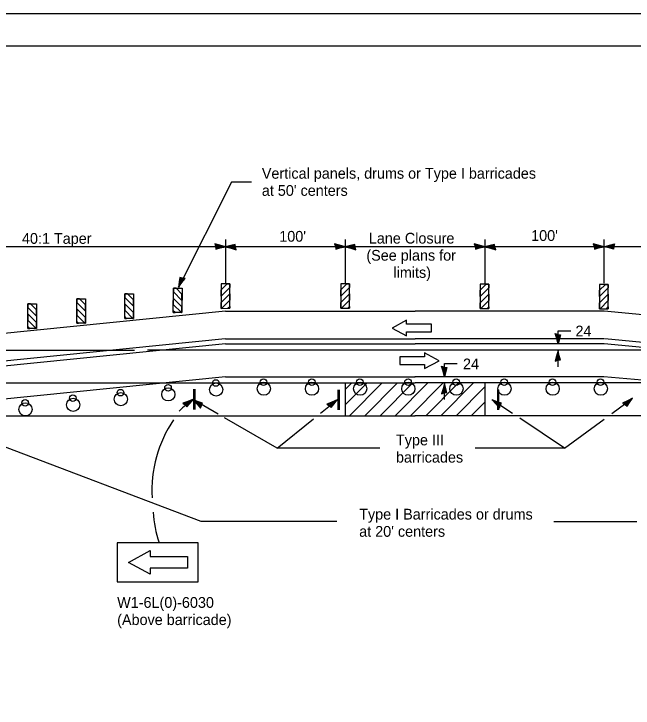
# Model space of a CAD drawing. Extents: x 0 to 2.83, y 0 to 1.83.
# Drawn here: x 1.043 to 1.854, y 0.925 to 1.834 of the extents above; entities that cross this region are included whole.
import ezdxf

# ---------------------------------------------------------------- set-up
doc = ezdxf.new("R2010")
doc.units = 0
for name, color, linetype in [('RD_Pr_Roadway_Dimensions', 7, 'Continuous'), ('RD_Pr_Roadway_Notes', 7, 'Continuous'), ('SH_General_Details', 7, 'Continuous'), ('SH_Printer_Plotting_Border', 7, 'Continuous')]:
    doc.layers.add(name, color=color, linetype=linetype)

msp = doc.modelspace()

# ---------------------------------------------------------------- linework, layer by layer
at = {"layer": 'RD_Pr_Roadway_Dimensions'}
for p, q in [((1.3201, 1.53826), (1.3201, 1.48135)), ((1.47676, 1.53826), (1.47676, 1.48116)), ((1.65958, 1.53826), (1.65958, 1.48066)), ((1.81528, 1.53826), (1.81528, 1.48109)), ((1.3201, 1.52892), (0.81415, 1.52892)), ((1.47676, 1.52892), (1.3201, 1.52892)), ((1.65958, 1.52892), (1.47676, 1.52892)), ((1.81528, 1.52892), (1.65958, 1.52892)), ((2.2896, 1.52892), (1.81528, 1.52892))]:
    msp.add_line(p, q, dxfattribs=at)
for points in [[(1.30717, 1.52925), (1.30761, 1.52579), (1.31306, 1.52729), (1.3201, 1.52892), (1.31259, 1.53077), (1.30601, 1.53284), (1.30717, 1.52925), (1.30775, 1.52697), (1.31537, 1.52894), (1.30704, 1.53156), (1.30827, 1.52861), (1.31177, 1.52902), (1.3084, 1.52994)], [(1.33302, 1.52859), (1.33259, 1.53205), (1.32713, 1.53055), (1.3201, 1.52892), (1.3276, 1.52708), (1.33418, 1.52501), (1.33302, 1.52859), (1.33244, 1.53087), (1.32483, 1.52891), (1.33316, 1.52628), (1.33192, 1.52923), (1.32842, 1.52882), (1.33179, 1.5279)], [(1.46384, 1.52925), (1.46427, 1.52579), (1.46973, 1.52729), (1.47676, 1.52892), (1.46926, 1.53077), (1.46268, 1.53284), (1.46384, 1.52925), (1.46441, 1.52697), (1.47203, 1.52894), (1.4637, 1.53156), (1.46493, 1.52861), (1.46844, 1.52902), (1.46507, 1.52994)], [(1.48969, 1.52859), (1.48925, 1.53205), (1.4838, 1.53055), (1.47676, 1.52892), (1.48427, 1.52708), (1.49084, 1.52501), (1.48969, 1.52859), (1.48911, 1.53087), (1.48149, 1.52891), (1.48982, 1.52628), (1.48859, 1.52923), (1.48508, 1.52882), (1.48846, 1.5279)], [(1.64665, 1.52925), (1.64709, 1.52579), (1.65254, 1.52729), (1.65958, 1.52892), (1.65207, 1.53077), (1.6455, 1.53284), (1.64665, 1.52925), (1.64723, 1.52697), (1.65485, 1.52894), (1.64652, 1.53156), (1.64775, 1.52861), (1.65126, 1.52902), (1.64788, 1.52994)], [(1.6725, 1.52859), (1.67207, 1.53205), (1.66661, 1.53055), (1.65958, 1.52892), (1.66708, 1.52708), (1.67366, 1.52501), (1.6725, 1.52859), (1.67193, 1.53087), (1.66431, 1.52891), (1.67264, 1.52628), (1.67141, 1.52923), (1.6679, 1.52882), (1.67127, 1.5279)], [(1.80235, 1.52925), (1.80279, 1.52579), (1.80825, 1.52729), (1.81528, 1.52892), (1.80778, 1.53077), (1.8012, 1.53284), (1.80235, 1.52925), (1.80293, 1.52697), (1.81055, 1.52894), (1.80222, 1.53156), (1.80345, 1.52861), (1.80696, 1.52902), (1.80359, 1.52994)], [(1.82821, 1.52925), (1.82777, 1.52579), (1.82231, 1.52729), (1.81528, 1.52892), (1.82279, 1.53077), (1.82936, 1.53284), (1.82821, 1.52925), (1.82763, 1.52697), (1.82001, 1.52893), (1.82834, 1.53156), (1.82711, 1.52861), (1.8236, 1.52902), (1.82698, 1.52994)]]:
    msp.add_lwpolyline(points, dxfattribs=at)
at = {"layer": 'RD_Pr_Roadway_Notes'}
for p, q in [((1.32804, 1.61345), (1.25873, 1.47549)), ((1.35395, 1.61345), (1.32804, 1.61345)), ((1.31031, 1.30988), (1.27814, 1.32851)), ((1.82551, 1.31054), (1.85242, 1.33039)), ((1.2881, 1.16924), (0.94189, 1.3007)), ((1.38768, 1.26508), (1.31889, 1.30492)), ((1.7639, 1.26508), (1.81551, 1.30316)), ((1.4657, 1.16924), (1.2881, 1.16924)), ((1.74972, 1.16924), (1.85829, 1.16924))]:
    msp.add_line(p, q, dxfattribs=at)
for points in [[(1.26723, 1.32204), (1.26958, 1.31946), (1.27318, 1.32383), (1.278, 1.3292), (1.2708, 1.3264), (1.26424, 1.32431), (1.26723, 1.32204), (1.26902, 1.32051), (1.27413, 1.32649), (1.2658, 1.32385), (1.2685, 1.32215), (1.27114, 1.3245), (1.26785, 1.32331)], [(1.28849, 1.32108), (1.29008, 1.32419), (1.28473, 1.32602), (1.27801, 1.32865), (1.28317, 1.32289), (1.28742, 1.31747), (1.28849, 1.32108), (1.28931, 1.32329), (1.28191, 1.32597), (1.2873, 1.3191), (1.28795, 1.32223), (1.28482, 1.32387), (1.28708, 1.32121)], [(1.44451, 1.31095), (1.46637, 1.3286)], [(1.456, 1.32079), (1.45851, 1.31837), (1.46182, 1.32297), (1.46627, 1.32865), (1.45927, 1.32537), (1.45285, 1.32285), (1.456, 1.32079), (1.45788, 1.31938), (1.46258, 1.32569), (1.45445, 1.3225), (1.45725, 1.32098), (1.45973, 1.3235), (1.45653, 1.3221)], [(1.69576, 1.31049), (1.66858, 1.3286)], [(1.67961, 1.32108), (1.68116, 1.3242), (1.67579, 1.32597), (1.66903, 1.32852), (1.67426, 1.32283), (1.67858, 1.31746), (1.67961, 1.32108), (1.68039, 1.3233), (1.67296, 1.32589), (1.67844, 1.31908), (1.67905, 1.32222), (1.67591, 1.32383), (1.6782, 1.32119)], [(1.84297, 1.32241), (1.84557, 1.3201), (1.84868, 1.32483), (1.8529, 1.33069), (1.84604, 1.32713), (1.83973, 1.32434), (1.84297, 1.32241), (1.8449, 1.32107), (1.84933, 1.32758), (1.84134, 1.32406), (1.84421, 1.32265), (1.84658, 1.32527), (1.84343, 1.32374)], [(1.38768, 1.26508), (1.43533, 1.30354)], [(1.7639, 1.26508), (1.70508, 1.30428)], [(1.5222, 1.26508), (1.38768, 1.26508)], [(1.7639, 1.26508), (1.6468, 1.26508)]]:
    msp.add_lwpolyline(points, dxfattribs=at)
for centre, start, end in [((1.37292, 1.19417), 125.10392, 133.51043), ((1.38866, 1.20973), 145.83471, 183.28805), ((1.39, 1.19268), 183.94924, 198.08558)]:
    msp.add_arc(centre, 0.16505, start, end, dxfattribs=at)
at = {"layer": 'SH_General_Details'}
for p, q in [((2.83282, 1.83379), (-0.00051, 1.83379)), ((1.25177, 1.44264), (1.2518, 1.47456)), ((1.2518, 1.47456), (1.26314, 1.47455)), ((1.26314, 1.47455), (1.2631, 1.44263)), ((1.32561, 1.4802), (1.31426, 1.4802)), ((1.31426, 1.4802), (1.31431, 1.44828)), ((1.32564, 1.44829), (1.32561, 1.4802)), ((1.48237, 1.48032), (1.47102, 1.48031)), ((1.47102, 1.48031), (1.47107, 1.44839)), ((1.4824, 1.4484), (1.48237, 1.48032)), ((1.66471, 1.4799), (1.65336, 1.47989)), ((1.65336, 1.47989), (1.65341, 1.44798)), ((1.66474, 1.44799), (1.66471, 1.4799)), ((1.82103, 1.47965), (1.80969, 1.47964)), ((1.80969, 1.47964), (1.80973, 1.44773)), ((1.82106, 1.44773), (1.82103, 1.47965)), ((1.18821, 1.43518), (1.18824, 1.46709)), ((1.18824, 1.46709), (1.19958, 1.46709)), ((1.19958, 1.46709), (1.19954, 1.43517)), ((1.12549, 1.42874), (1.12552, 1.46065)), ((1.12552, 1.46065), (1.13686, 1.46065)), ((1.13686, 1.46065), (1.13682, 1.42873)), ((1.06151, 1.42208), (1.06154, 1.454)), ((1.06154, 1.454), (1.07289, 1.45399)), ((1.07289, 1.45399), (1.07284, 1.42208)), ((1.31431, 1.44828), (1.32564, 1.44829)), ((1.47107, 1.44839), (1.4824, 1.4484)), ((1.65341, 1.44798), (1.66474, 1.44799)), ((1.80973, 1.44773), (1.82106, 1.44773)), ((1.3201, 1.44447), (0.81415, 1.39346)), ((1.2631, 1.44263), (1.25177, 1.44264)), ((1.3201, 1.44447), (1.56843, 1.44447)), ((1.8158, 1.44447), (1.56843, 1.44447)), ((2.36597, 1.39346), (1.8158, 1.44447)), ((1.13682, 1.42873), (1.12549, 1.42874)), ((1.19954, 1.43517), (1.18821, 1.43518)), ((1.07284, 1.42208), (1.06151, 1.42208)), ((1.75526, 1.41885), (1.77193, 1.41885)), ((1.75526, 1.40121), (1.75526, 1.41885)), ((1.31943, 1.40825), (0.81348, 1.35724)), ((1.3201, 1.40162), (0.81415, 1.3506)), ((1.3201, 1.40828), (1.56843, 1.40828)), ((1.3201, 1.40162), (1.56843, 1.40162)), ((1.8158, 1.40828), (1.56843, 1.40828)), ((1.8158, 1.40162), (1.56843, 1.40162)), ((2.36597, 1.3506), (1.8158, 1.40162)), ((2.36659, 1.35724), (1.81642, 1.40826)), ((0.99172, 1.39346), (1.20086, 1.39346)), ((1.91663, 1.39346), (1.21811, 1.39346)), ((1.75526, 1.3715), (1.75526, 1.39332)), ((1.60668, 1.37616), (1.62335, 1.37616)), ((1.60668, 1.35851), (1.60668, 1.37616)), ((1.3201, 1.35876), (0.81415, 1.30774)), ((1.3201, 1.35876), (1.56843, 1.35876)), ((1.81528, 1.35876), (1.56791, 1.35876)), ((2.36597, 1.30774), (1.81528, 1.35876)), ((0.83908, 1.3506), (1.56817, 1.3506)), ((1.47676, 1.34188), (1.48548, 1.3506)), ((1.47676, 1.32196), (1.5054, 1.3506)), ((1.47676, 1.3506), (1.47676, 1.30774)), ((1.48245, 1.30774), (1.52531, 1.3506)), ((1.50237, 1.30774), (1.54523, 1.3506)), ((1.52228, 1.30774), (1.56514, 1.3506)), ((1.5422, 1.30774), (1.58505, 1.3506)), ((1.56211, 1.30774), (1.60497, 1.3506)), ((2.03232, 1.3506), (1.56817, 1.3506)), ((1.62488, 1.3506), (1.58203, 1.30774)), ((1.6448, 1.3506), (1.60194, 1.30774)), ((1.60668, 1.3288), (1.60668, 1.35062)), ((1.65958, 1.34547), (1.62186, 1.30774)), ((1.65958, 1.3506), (1.65958, 1.30774)), ((1.65958, 1.32555), (1.64177, 1.30774)), ((0.94085, 1.30774), (1.56843, 1.30774)), ((1.42574, 1.30774), (1.56817, 1.30774)), ((2.16004, 1.30774), (1.56791, 1.30774)), ((1.7106, 1.30774), (1.56817, 1.30774))]:
    msp.add_line(p, q, dxfattribs=at)
for points in [[(0.16616, 1.79212), (2.79116, 1.79212), (2.79116, 0.04212), (0.16616, 0.04212)], [(1.26312, 1.46676), (1.25533, 1.47456), (1.2518, 1.47456), (1.2518, 1.46982), (1.26312, 1.45849)], [(1.31429, 1.47241), (1.32207, 1.4802), (1.32561, 1.4802), (1.3256, 1.47547), (1.31429, 1.46414)], [(1.47105, 1.47252), (1.47883, 1.48032), (1.48237, 1.48032), (1.48236, 1.47559), (1.47105, 1.46425)], [(1.65339, 1.47211), (1.66117, 1.4799), (1.66471, 1.4799), (1.6647, 1.47517), (1.65339, 1.46383)], [(1.80971, 1.47186), (1.8175, 1.47965), (1.82103, 1.47965), (1.82102, 1.47492), (1.80971, 1.46358)], [(1.19956, 1.4593), (1.19178, 1.46709), (1.18824, 1.46709), (1.18825, 1.46236), (1.19956, 1.45103)], [(1.31429, 1.45587), (1.32562, 1.46721), (1.32563, 1.45895), (1.31498, 1.44828), (1.31431, 1.44828)], [(1.47105, 1.45598), (1.48238, 1.46733), (1.48239, 1.45906), (1.47174, 1.44839), (1.47107, 1.44839)], [(1.65339, 1.45557), (1.66472, 1.46691), (1.66473, 1.45864), (1.65408, 1.44798), (1.65341, 1.44798)], [(1.80972, 1.45532), (1.82104, 1.46666), (1.82105, 1.45839), (1.8104, 1.44773), (1.80973, 1.44773)], [(1.13684, 1.45286), (1.12905, 1.46065), (1.12552, 1.46065), (1.12552, 1.45592), (1.13684, 1.44459)], [(1.26311, 1.45022), (1.25178, 1.46157), (1.25178, 1.4533), (1.26243, 1.44263), (1.2631, 1.44263)], [(1.07286, 1.44621), (1.06508, 1.454), (1.06154, 1.454), (1.06155, 1.44927), (1.07286, 1.43793)], [(1.13683, 1.43632), (1.1255, 1.44766), (1.12549, 1.4394), (1.13615, 1.42873), (1.13682, 1.42873)], [(1.19956, 1.44276), (1.18823, 1.4541), (1.18822, 1.44584), (1.19887, 1.43517), (1.19954, 1.43517)], [(1.32565, 1.45068), (1.32564, 1.44829), (1.32324, 1.44829)], [(1.48241, 1.4508), (1.4824, 1.4484), (1.48, 1.4484)], [(1.66475, 1.45038), (1.66474, 1.44799), (1.66234, 1.44799)], [(1.82107, 1.45013), (1.82106, 1.44773), (1.81867, 1.44773)], [(1.07286, 1.42967), (1.06153, 1.44101), (1.06152, 1.43274), (1.07217, 1.42208), (1.07284, 1.42208)], [(1.1882, 1.43757), (1.18821, 1.43518), (1.19061, 1.43518)], [(1.25176, 1.44503), (1.25177, 1.44264), (1.25416, 1.44264)], [(1.12547, 1.43113), (1.12549, 1.42874), (1.12788, 1.42874)], [(1.58972, 1.42765), (1.55715, 1.42765), (1.55715, 1.4328), (1.53829, 1.42251), (1.55715, 1.41222), (1.55715, 1.41737), (1.58972, 1.41737)], [(1.0615, 1.42448), (1.06151, 1.42208), (1.06391, 1.42208)], [(1.54806, 1.37459), (1.58063, 1.37459), (1.58063, 1.36945), (1.59949, 1.37974), (1.58063, 1.39002), (1.58063, 1.38488), (1.54806, 1.38488)], [(1.17823, 1.09042), (1.28412, 1.09042), (1.28412, 1.14145), (1.17823, 1.14145)], [(1.27029, 1.10797), (1.22144, 1.10797), (1.22144, 1.10026), (1.19315, 1.11569), (1.22144, 1.13112), (1.22144, 1.1234), (1.27029, 1.1234)]]:
    msp.add_lwpolyline(points, close=True, dxfattribs=at)
for points in [[(1.26364, 1.48778), (1.26027, 1.48867), (1.25962, 1.48306), (1.25849, 1.47592), (1.26301, 1.48219), (1.26739, 1.48751), (1.26364, 1.48778), (1.26131, 1.4881), (1.26027, 1.4803), (1.26583, 1.48704), (1.26263, 1.487), (1.2617, 1.4836), (1.26382, 1.48638)], [(1.75503, 1.41417), (1.75849, 1.41373), (1.75699, 1.40827), (1.75536, 1.40124), (1.75352, 1.40874), (1.75145, 1.41532), (1.75503, 1.41417), (1.75731, 1.41359), (1.75535, 1.40597), (1.75272, 1.4143), (1.75567, 1.41307), (1.75526, 1.40956), (1.75434, 1.41293)], [(1.75491, 1.3803), (1.75837, 1.38074), (1.75687, 1.3862), (1.75524, 1.39323), (1.7534, 1.38573), (1.75133, 1.37915), (1.75491, 1.3803), (1.75719, 1.38088), (1.75523, 1.3885), (1.7526, 1.38017), (1.75555, 1.3814), (1.75514, 1.38491), (1.75422, 1.38154)], [(1.60645, 1.37147), (1.60991, 1.37103), (1.60841, 1.36558), (1.60678, 1.35854), (1.60494, 1.36605), (1.60287, 1.37262), (1.60645, 1.37147), (1.60873, 1.37089), (1.60677, 1.36327), (1.60414, 1.3716), (1.60709, 1.37037), (1.60668, 1.36686), (1.60576, 1.37024)], [(1.60633, 1.33761), (1.60979, 1.33804), (1.60829, 1.3435), (1.60666, 1.35053), (1.60482, 1.34303), (1.60275, 1.33645), (1.60633, 1.33761), (1.60861, 1.33819), (1.60665, 1.3458), (1.60402, 1.33747), (1.60697, 1.33871), (1.60656, 1.34221), (1.60564, 1.33884)]]:
    msp.add_lwpolyline(points, dxfattribs=at)
for centre, radius in [((1.30753, 1.35054), 0.00431), ((1.36991, 1.3517), 0.00431), ((1.43291, 1.3517), 0.00431), ((1.49591, 1.3517), 0.00431), ((1.55891, 1.3517), 0.00431), ((1.62191, 1.3517), 0.00431), ((1.68491, 1.3517), 0.00431), ((1.74791, 1.3517), 0.00431), ((1.81091, 1.3517), 0.00431), ((1.24483, 1.34423), 0.00431), ((1.30787, 1.34192), 0.00863), ((1.37025, 1.34308), 0.00863), ((1.43325, 1.34308), 0.00863), ((1.49625, 1.34308), 0.00863), ((1.55925, 1.34308), 0.00863), ((1.62225, 1.34308), 0.00863), ((1.68525, 1.34308), 0.00863), ((1.74825, 1.34308), 0.00863), ((1.81125, 1.34308), 0.00863), ((1.18311, 1.32929), 0.00863), ((1.18278, 1.33791), 0.00431), ((1.24517, 1.33561), 0.00863), ((1.05802, 1.32465), 0.00431), ((1.12073, 1.32202), 0.00863), ((1.1204, 1.33064), 0.00431), ((1.05835, 1.31603), 0.00863)]:
    msp.add_circle(centre, radius, dxfattribs=at)
at = {"layer": 'SH_Printer_Plotting_Border'}
msp.add_lwpolyline([(-0.00051, 0.00045), (2.83282, 0.00045), (2.83282, 1.83379), (-0.00051, 1.83379)], close=True, dxfattribs=at)

# ---------------------------------------------------------------- texts
at = {"layer": 'RD_Pr_Roadway_Dimensions'}
for s, height, p in [('40:1 Taper', 0.014082, (1.05368, 1.53276)), ('Lane Closure', 0.0140817, (1.50764, 1.53308)), ('(See plans for', 0.0140817, (1.50443, 1.51067)), ('limits)', 0.014082, (1.53986, 1.48825))]:
    msp.add_text(s, height=height, dxfattribs=at).set_placement(p)
for p in [(1.39042, 1.53552), (1.72008, 1.53657)]:
    msp.add_text("100'", height=0.014075, rotation=0.00027, dxfattribs=at).set_placement(p)
at = {"layer": 'RD_Pr_Roadway_Notes'}
for s, height, p in [('Vertical panels, drums or Type I barricades ', 0.014075, (1.36763, 1.61798)), ("at 50' centers", 0.014075, (1.36763, 1.59557)), ('Type III', 0.014082, (1.54313, 1.26888)), ('barricades', 0.014082, (1.54313, 1.24635)), ('Type I Barricades or drums', 0.0140817, (1.49501, 1.17175)), ("at 20' centers", 0.0140816, (1.49501, 1.14922)), ('W1-6L(0)-6030', 0.0140816, (1.17827, 1.05617)), ('(Above barricade)', 0.0140816, (1.17827, 1.03364))]:
    msp.add_text(s, height=height, dxfattribs=at).set_placement(p)
at = {"layer": 'SH_General_Details'}
for p in [(1.77808, 1.41155), (1.63086, 1.36843)]:
    msp.add_text('24', height=0.014075, rotation=0.00027, dxfattribs=at).set_placement(p)
for p in [(1.27435, 1.31583), (1.46306, 1.31521), (1.67189, 1.31521)]:
    msp.add_text('I', height=0.02679, dxfattribs=at).set_placement(p)

doc.saveas('drawing.dxf')
